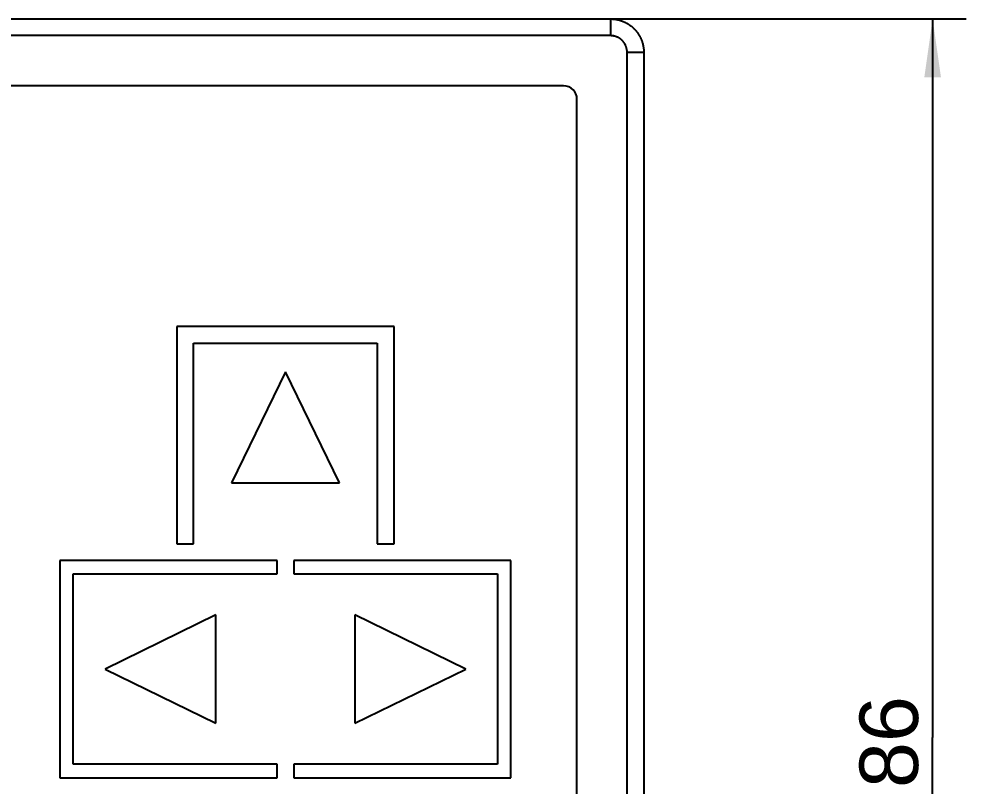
# Model space of a CAD drawing. Extents: x 0 to 594, y 0 to 420.
# Drawn here: x 252.6 to 309.3, y 271.6 to 317.5 of the extents above; entities that cross this region are included whole.
import ezdxf
from ezdxf.enums import TextEntityAlignment as Align

# ---------------------------------------------------------------- set-up
doc = ezdxf.new("R2010")
doc.units = 0
doc.header["$LTSCALE"] = 32.67
doc.layers.add('10000_FRONT', color=7, linetype='CONTINUOUS')
doc.layers.add('10100_DIM_FRONT', color=7, linetype='CONTINUOUS')
doc.dimstyles.get("Standard").update_dxf_attribs({"dimtxt": 2.5, "dimasz": 2.5, "dimexe": 1.25, "dimexo": 0.625, "dimtad": 1, "dimcen": 2.5, "dimazin": 3, "dimtfac": 1, "dimtmove": 0, "dimatfit": 3})

# ---------------------------------------------------------------- blocks, each defined once
blk = doc.blocks.new('*D1')
at = {"layer": '10100_DIM_FRONT', "color": 7, "linetype": 'CONTINUOUS'}
for p, q in [((288.034, 317.52), (309.313, 317.52)), ((307.313, 317.52), (307.313, 274.52)), ((307.313, 231.52), (307.313, 274.52)), ((288.034, 231.52), (309.313, 231.52))]:
    blk.add_line(p, q, dxfattribs=at)
for points in [[(307.813, 314.02), (307.313, 317.52), (306.813, 314.02)], [(306.813, 235.02), (307.313, 231.52), (307.813, 235.02)]]:
    blk.add_solid(points, dxfattribs=at)
blk.add_text('86', height=3.5, rotation=90, dxfattribs=at).set_placement((306.438, 271.5), (306.438, 277), align=Align.FIT)

msp = doc.modelspace()

# ---------------------------------------------------------------- linework, layer by layer
at = {"layer": '10000_FRONT', "color": 7, "linetype": 'CONTINUOUS'}
for p, q in [((163.818, 317.52), (288.034, 317.52)), ((288.034, 317.52), (288.034, 316.52)), ((288.034, 316.52), (163.818, 316.52)), ((289.026, 233.52), (289.026, 315.52)), ((290.026, 315.52), (289.026, 315.52)), ((290.026, 315.52), (290.026, 233.52)), ((285.226, 313.52), (166.626, 313.52)), ((286.026, 236.32), (286.026, 312.72)), ((262.076, 299.12), (262.076, 286.12)), ((275.076, 299.12), (262.076, 299.12)), ((275.076, 286.12), (275.076, 299.12)), ((263.076, 286.12), (263.076, 298.12)), ((263.076, 298.12), (274.076, 298.12)), ((274.076, 298.12), (274.076, 286.12)), ((268.576, 296.4), (265.341, 289.77)), ((271.811, 289.77), (268.576, 296.4)), ((265.341, 289.77), (271.811, 289.77)), ((262.076, 286.12), (263.076, 286.12)), ((274.076, 286.12), (275.076, 286.12)), ((255.076, 285.12), (255.076, 272.12)), ((268.076, 285.12), (255.076, 285.12)), ((268.076, 284.32), (268.076, 285.12)), ((269.076, 285.12), (269.076, 284.32)), ((282.076, 285.12), (269.076, 285.12)), ((282.076, 272.12), (282.076, 285.12)), ((255.876, 272.92), (255.876, 284.32)), ((255.876, 284.32), (268.076, 284.32)), ((269.076, 284.32), (281.276, 284.32)), ((281.276, 284.32), (281.276, 272.92)), ((264.416, 281.855), (257.786, 278.62)), ((264.416, 275.385), (264.416, 281.855)), ((272.736, 281.855), (272.736, 275.385)), ((279.366, 278.62), (272.736, 281.855)), ((257.786, 278.62), (264.416, 275.385)), ((272.736, 275.385), (279.366, 278.62)), ((268.076, 272.92), (255.876, 272.92)), ((268.076, 272.12), (268.076, 272.92)), ((269.076, 272.92), (269.076, 272.12)), ((281.276, 272.92), (269.076, 272.92)), ((255.076, 272.12), (268.076, 272.12)), ((269.076, 272.12), (282.076, 272.12))]:
    msp.add_line(p, q, dxfattribs=at)
for points in [[(288.034, 317.52), (288.061, 317.52), (288.088, 317.519), (288.114, 317.518), (288.14, 317.517), (288.167, 317.515), (288.193, 317.513), (288.22, 317.511), (288.246, 317.509), (288.272, 317.506), (288.298, 317.502), (288.325, 317.499), (288.351, 317.495), (288.377, 317.49), (288.403, 317.485), (288.429, 317.48), (288.455, 317.475), (288.481, 317.469), (288.507, 317.463), (288.532, 317.457), (288.558, 317.45), (288.583, 317.443), (288.609, 317.435), (288.634, 317.427), (288.659, 317.419), (288.684, 317.411), (288.708, 317.402), (288.733, 317.393), (288.757, 317.384), (288.782, 317.374), (288.806, 317.364), (288.83, 317.354), (288.854, 317.343), (288.878, 317.332), (288.902, 317.321), (288.925, 317.309), (288.949, 317.297), (288.972, 317.285), (288.995, 317.273), (289.018, 317.26), (289.041, 317.246), (289.064, 317.233), (289.086, 317.219), (289.109, 317.205), (289.131, 317.19), (289.153, 317.176), (289.175, 317.161), (289.196, 317.145), (289.218, 317.13), (289.239, 317.114), (289.259, 317.098), (289.28, 317.082), (289.3, 317.065), (289.32, 317.048), (289.34, 317.031), (289.36, 317.014), (289.379, 316.996), (289.398, 316.978), (289.417, 316.96), (289.436, 316.942), (289.455, 316.923), (289.473, 316.904), (289.491, 316.885), (289.509, 316.866), (289.526, 316.846), (289.544, 316.826), (289.561, 316.806), (289.578, 316.786), (289.594, 316.765), (289.611, 316.744), (289.627, 316.723), (289.642, 316.702), (289.658, 316.68), (289.673, 316.659), (289.688, 316.637), (289.702, 316.615), (289.716, 316.593), (289.73, 316.57), (289.744, 316.548), (289.757, 316.525), (289.77, 316.503), (289.783, 316.48), (289.795, 316.457), (289.807, 316.433), (289.819, 316.41), (289.83, 316.386), (289.841, 316.363), (289.852, 316.339), (289.863, 316.314), (289.873, 316.29), (289.883, 316.266), (289.893, 316.241), (289.902, 316.216), (289.911, 316.191), (289.92, 316.166), (289.928, 316.141), (289.936, 316.116), (289.944, 316.091), (289.951, 316.065), (289.958, 316.04), (289.965, 316.014), (289.971, 315.989), (289.977, 315.963), (289.982, 315.938), (289.988, 315.912), (289.993, 315.886), (289.997, 315.86), (290.001, 315.835), (290.005, 315.809), (290.009, 315.783), (290.012, 315.757), (290.015, 315.731), (290.018, 315.704), (290.02, 315.678), (290.022, 315.652), (290.023, 315.626), (290.025, 315.599), (290.026, 315.573), (290.026, 315.546), (290.026, 315.52)], [(289.026, 315.52), (289.026, 315.536), (289.026, 315.552), (289.025, 315.567), (289.024, 315.583), (289.023, 315.599), (289.022, 315.615), (289.02, 315.63), (289.018, 315.646), (289.016, 315.662), (289.014, 315.677), (289.011, 315.693), (289.009, 315.708), (289.006, 315.724), (289.002, 315.739), (288.999, 315.754), (288.995, 315.77), (288.991, 315.785), (288.987, 315.8), (288.982, 315.815), (288.978, 315.83), (288.973, 315.846), (288.967, 315.861), (288.962, 315.876), (288.956, 315.89), (288.95, 315.905), (288.944, 315.92), (288.938, 315.934), (288.931, 315.948), (288.924, 315.963), (288.917, 315.977), (288.91, 315.991), (288.903, 316.005), (288.895, 316.018), (288.887, 316.032), (288.879, 316.045), (288.871, 316.059), (288.862, 316.072), (288.854, 316.085), (288.845, 316.098), (288.835, 316.111), (288.826, 316.124), (288.816, 316.136), (288.806, 316.149), (288.796, 316.161), (288.786, 316.173), (288.776, 316.185), (288.765, 316.197), (288.755, 316.209), (288.744, 316.22), (288.733, 316.231), (288.721, 316.242), (288.71, 316.253), (288.698, 316.264), (288.687, 316.274), (288.675, 316.285), (288.663, 316.295), (288.65, 316.305), (288.638, 316.314), (288.625, 316.324), (288.613, 316.333), (288.6, 316.342), (288.587, 316.351), (288.574, 316.36), (288.56, 316.369), (288.547, 316.377), (288.533, 316.385), (288.519, 316.393), (288.505, 316.401), (288.491, 316.408), (288.477, 316.415), (288.463, 316.422), (288.449, 316.429), (288.434, 316.435), (288.42, 316.442), (288.406, 316.448), (288.391, 316.453), (288.376, 316.459), (288.361, 316.464), (288.346, 316.469), (288.331, 316.474), (288.316, 316.479), (288.301, 316.483), (288.286, 316.487), (288.271, 316.491), (288.255, 316.495), (288.239, 316.498), (288.224, 316.502), (288.208, 316.504), (288.193, 316.507), (288.177, 316.51), (288.161, 316.512), (288.145, 316.514), (288.13, 316.515), (288.114, 316.517), (288.098, 316.518), (288.082, 316.519), (288.066, 316.519), (288.05, 316.52), (288.034, 316.52)]]:
    msp.add_lwpolyline(points, dxfattribs=at)
msp.add_arc((285.226, 312.72), 0.8, 0, 90, dxfattribs=at)

# ---------------------------------------------------------------- dimensions: what is measured, and where the dimension line sits
at = {"layer": '10100_DIM_FRONT', "color": 7, "linetype": 'CONTINUOUS'}
dim = msp.add_linear_dim(base=(307.313, 317.52), p1=(288.034, 231.52), p2=(288.034, 317.52), angle=90, dimstyle='Standard', dxfattribs=at)
dim.commit()
dim.dimension.update_dxf_attribs({"geometry": '*D1', "text_midpoint": (304.688, 274.25), "dimtype": 128})

doc.saveas('drawing.dxf')
